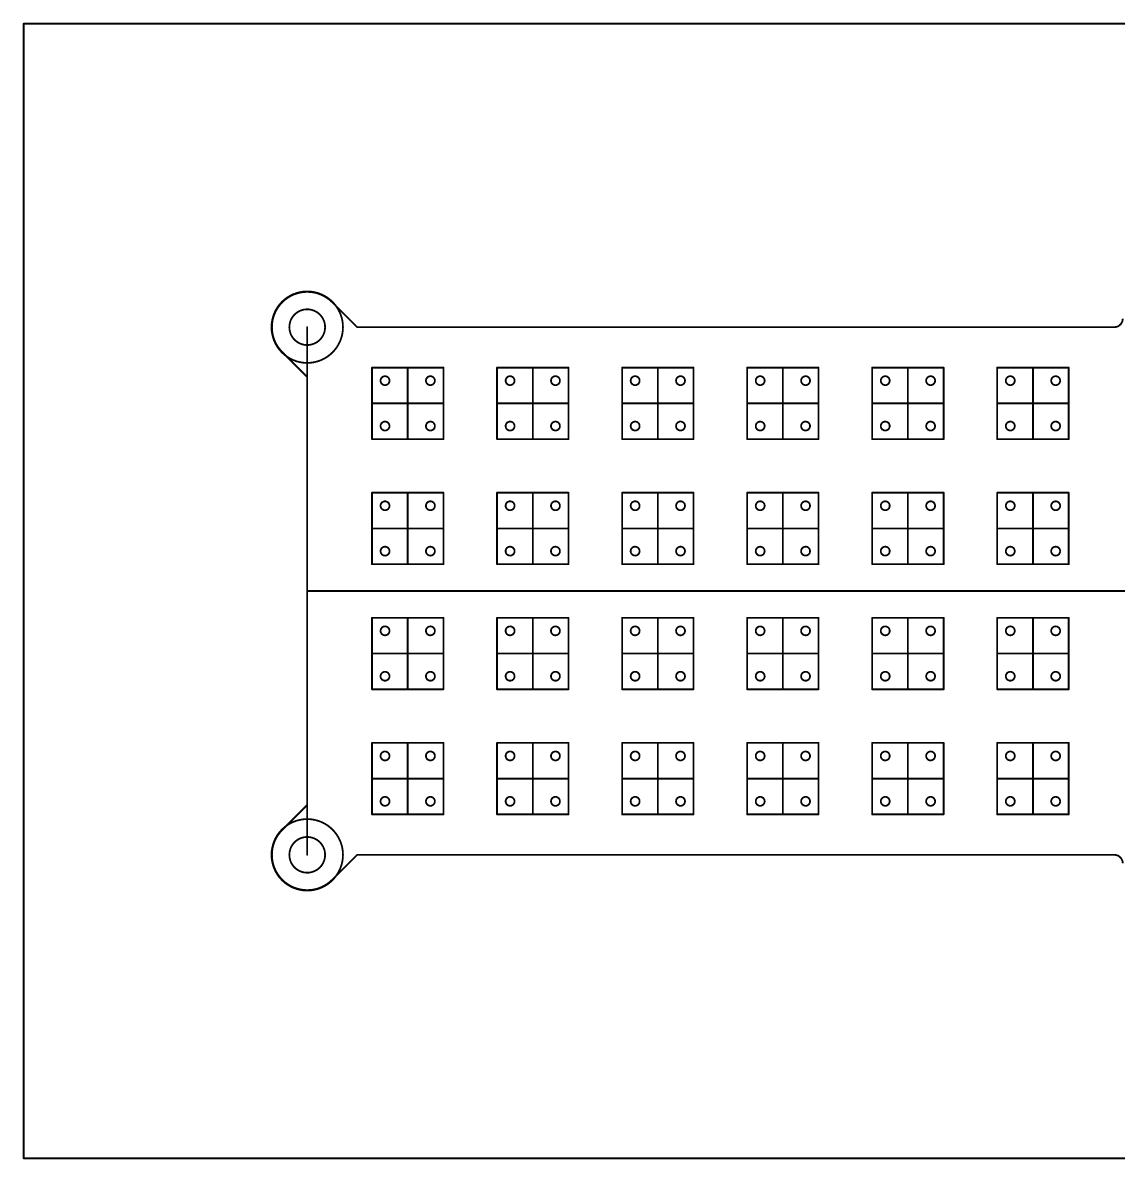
# Model space of a CAD drawing. Header units: millimetres. Extents: x 2 to 12, y 1 to 6.
# Drawn here: x 2 to 6.82, y 1 to 6 of the extents above; entities that cross this region are included whole.
import ezdxf

# ---------------------------------------------------------------- set-up
doc = ezdxf.new("R2010")
doc.units = ezdxf.units.MM
doc.header["$MEASUREMENT"] = 0
for name, color, linetype in [('BottomLayer', 5, 'Continuous'), ('Mechanical1', 6, 'Continuous'), ('TopLayer', 1, 'Continuous')]:
    doc.layers.add(name, color=color, linetype=linetype)

msp = doc.modelspace()

# ---------------------------------------------------------------- linework, layer by layer
at = {"layer": 'BottomLayer', "const_width": 0.00787}
for points in [[(3.14, 4.5525, -1), (3.36, 4.7725)], [(6.8444, 4.7, -0.414214), (6.8069, 4.6625)], [(3.36, 2.2275, -1), (3.14, 2.4475)], [(6.8069, 2.3375, -0.414214), (6.8444, 2.3)]]:
    msp.add_lwpolyline(points, format="xyb", dxfattribs=at)
for points in [[(3.36, 4.7725), (3.47, 4.6625)], [(3.47, 4.6625), (6.8069, 4.6625)], [(3.14, 4.5525), (3.25, 4.4425)], [(3.25, 2.5575), (3.25, 4.4425)], [(3.14, 2.4475), (3.25, 2.5575)], [(3.36, 2.2275), (3.47, 2.3375)], [(3.47, 2.3375), (6.8069, 2.3375)]]:
    msp.add_lwpolyline(points, dxfattribs=at)
at = {"layer": 'BottomLayer'}
for points, const_width in [([(3.358, 4.7725, 1), (3.362, 4.7725, 1)], 0.00394), ([(3.358, 4.7725, 1), (3.362, 4.7725, 1)], 0.00394), ([(3.3287, 4.6625, 1), (3.1713, 4.6625, 1)], 0.00787), ([(3.1693, 4.6625, 1), (3.1732, 4.6625, 1)], 0.00394), ([(3.3268, 4.6625, 1), (3.3307, 4.6625, 1)], 0.00394), ([(3.468, 4.6625, 1), (3.472, 4.6625, 1)], 0.00394), ([(3.468, 4.6625, 1), (3.472, 4.6625, 1)], 0.00394), ([(6.805, 4.6625, 1), (6.8089, 4.6625, 1)], 0.00394), ([(6.805, 4.6625, 1), (6.8089, 4.6625, 1)], 0.00394), ([(3.138, 4.5525, 1), (3.142, 4.5525, 1)], 0.00394), ([(3.138, 4.5525, 1), (3.142, 4.5525, 1)], 0.00394), ([(3.248, 4.4425, 1), (3.252, 4.4425, 1)], 0.00394), ([(3.248, 4.4425, 1), (3.252, 4.4425, 1)], 0.00394), ([(3.6126, 4.4268, 1), (3.5732, 4.4268, 1)], 0.00787), ([(3.5713, 4.4268, 1), (3.5752, 4.4268, 1)], 0.00394), ([(3.6106, 4.4268, 1), (3.6146, 4.4268, 1)], 0.00394), ([(3.8126, 4.4268, 1), (3.7732, 4.4268, 1)], 0.00787), ([(3.7713, 4.4268, 1), (3.7752, 4.4268, 1)], 0.00394), ([(3.8106, 4.4268, 1), (3.8146, 4.4268, 1)], 0.00394), ([(4.1638, 4.4268, 1), (4.1244, 4.4268, 1)], 0.00787), ([(4.1224, 4.4268, 1), (4.1264, 4.4268, 1)], 0.00394), ([(4.1618, 4.4268, 1), (4.1657, 4.4268, 1)], 0.00394), ([(4.3638, 4.4268, 1), (4.3244, 4.4268, 1)], 0.00787), ([(4.3224, 4.4268, 1), (4.3264, 4.4268, 1)], 0.00394), ([(4.3618, 4.4268, 1), (4.3657, 4.4268, 1)], 0.00394), ([(4.715, 4.4268, 1), (4.6756, 4.4268, 1)], 0.00787), ([(4.6736, 4.4268, 1), (4.6776, 4.4268, 1)], 0.00394), ([(4.713, 4.4268, 1), (4.7169, 4.4268, 1)], 0.00394), ([(4.915, 4.4268, 1), (4.8756, 4.4268, 1)], 0.00787), ([(4.8736, 4.4268, 1), (4.8776, 4.4268, 1)], 0.00394), ([(4.913, 4.4268, 1), (4.9169, 4.4268, 1)], 0.00394), ([(5.2661, 4.4268, 1), (5.2268, 4.4268, 1)], 0.00787), ([(5.2248, 4.4268, 1), (5.2287, 4.4268, 1)], 0.00394), ([(5.2642, 4.4268, 1), (5.2681, 4.4268, 1)], 0.00394), ([(5.4661, 4.4268, 1), (5.4268, 4.4268, 1)], 0.00787), ([(5.4248, 4.4268, 1), (5.4287, 4.4268, 1)], 0.00394), ([(5.4642, 4.4268, 1), (5.4681, 4.4268, 1)], 0.00394), ([(5.8173, 4.4268, 1), (5.778, 4.4268, 1)], 0.00787), ([(5.776, 4.4268, 1), (5.7799, 4.4268, 1)], 0.00394), ([(5.8154, 4.4268, 1), (5.8193, 4.4268, 1)], 0.00394), ([(6.0173, 4.4268, 1), (5.978, 4.4268, 1)], 0.00787), ([(5.976, 4.4268, 1), (5.9799, 4.4268, 1)], 0.00394), ([(6.0154, 4.4268, 1), (6.0193, 4.4268, 1)], 0.00394), ([(6.3685, 4.4268, 1), (6.3291, 4.4268, 1)], 0.00787), ([(6.3272, 4.4268, 1), (6.3311, 4.4268, 1)], 0.00394), ([(6.3665, 4.4268, 1), (6.3705, 4.4268, 1)], 0.00394), ([(6.5685, 4.4268, 1), (6.5291, 4.4268, 1)], 0.00787), ([(6.5272, 4.4268, 1), (6.5311, 4.4268, 1)], 0.00394), ([(6.5665, 4.4268, 1), (6.5705, 4.4268, 1)], 0.00394), ([(3.6126, 4.2268, 1), (3.5732, 4.2268, 1)], 0.00787), ([(3.5713, 4.2268, 1), (3.5752, 4.2268, 1)], 0.00394), ([(3.6106, 4.2268, 1), (3.6146, 4.2268, 1)], 0.00394), ([(3.8126, 4.2268, 1), (3.7732, 4.2268, 1)], 0.00787), ([(3.7713, 4.2268, 1), (3.7752, 4.2268, 1)], 0.00394), ([(3.8106, 4.2268, 1), (3.8146, 4.2268, 1)], 0.00394), ([(4.1638, 4.2268, 1), (4.1244, 4.2268, 1)], 0.00787), ([(4.1224, 4.2268, 1), (4.1264, 4.2268, 1)], 0.00394), ([(4.1618, 4.2268, 1), (4.1657, 4.2268, 1)], 0.00394), ([(4.3638, 4.2268, 1), (4.3244, 4.2268, 1)], 0.00787), ([(4.3224, 4.2268, 1), (4.3264, 4.2268, 1)], 0.00394), ([(4.3618, 4.2268, 1), (4.3657, 4.2268, 1)], 0.00394), ([(4.715, 4.2268, 1), (4.6756, 4.2268, 1)], 0.00787), ([(4.6736, 4.2268, 1), (4.6776, 4.2268, 1)], 0.00394), ([(4.713, 4.2268, 1), (4.7169, 4.2268, 1)], 0.00394), ([(4.915, 4.2268, 1), (4.8756, 4.2268, 1)], 0.00787), ([(4.8736, 4.2268, 1), (4.8776, 4.2268, 1)], 0.00394), ([(4.913, 4.2268, 1), (4.9169, 4.2268, 1)], 0.00394), ([(5.2661, 4.2268, 1), (5.2268, 4.2268, 1)], 0.00787), ([(5.2248, 4.2268, 1), (5.2287, 4.2268, 1)], 0.00394), ([(5.2642, 4.2268, 1), (5.2681, 4.2268, 1)], 0.00394), ([(5.4661, 4.2268, 1), (5.4268, 4.2268, 1)], 0.00787), ([(5.4248, 4.2268, 1), (5.4287, 4.2268, 1)], 0.00394), ([(5.4642, 4.2268, 1), (5.4681, 4.2268, 1)], 0.00394), ([(5.8173, 4.2268, 1), (5.778, 4.2268, 1)], 0.00787), ([(5.776, 4.2268, 1), (5.7799, 4.2268, 1)], 0.00394), ([(5.8154, 4.2268, 1), (5.8193, 4.2268, 1)], 0.00394), ([(6.0173, 4.2268, 1), (5.978, 4.2268, 1)], 0.00787), ([(5.976, 4.2268, 1), (5.9799, 4.2268, 1)], 0.00394), ([(6.0154, 4.2268, 1), (6.0193, 4.2268, 1)], 0.00394), ([(6.3685, 4.2268, 1), (6.3291, 4.2268, 1)], 0.00787), ([(6.3272, 4.2268, 1), (6.3311, 4.2268, 1)], 0.00394), ([(6.3665, 4.2268, 1), (6.3705, 4.2268, 1)], 0.00394), ([(6.5685, 4.2268, 1), (6.5291, 4.2268, 1)], 0.00787), ([(6.5272, 4.2268, 1), (6.5311, 4.2268, 1)], 0.00394), ([(6.5665, 4.2268, 1), (6.5705, 4.2268, 1)], 0.00394), ([(3.6126, 3.8756, 1), (3.5732, 3.8756, 1)], 0.00787), ([(3.5713, 3.8756, 1), (3.5752, 3.8756, 1)], 0.00394), ([(3.6106, 3.8756, 1), (3.6146, 3.8756, 1)], 0.00394), ([(3.8126, 3.8756, 1), (3.7732, 3.8756, 1)], 0.00787), ([(3.7713, 3.8756, 1), (3.7752, 3.8756, 1)], 0.00394), ([(3.8106, 3.8756, 1), (3.8146, 3.8756, 1)], 0.00394), ([(4.1638, 3.8756, 1), (4.1244, 3.8756, 1)], 0.00787), ([(4.1224, 3.8756, 1), (4.1264, 3.8756, 1)], 0.00394), ([(4.1618, 3.8756, 1), (4.1657, 3.8756, 1)], 0.00394), ([(4.3638, 3.8756, 1), (4.3244, 3.8756, 1)], 0.00787), ([(4.3224, 3.8756, 1), (4.3264, 3.8756, 1)], 0.00394), ([(4.3618, 3.8756, 1), (4.3657, 3.8756, 1)], 0.00394), ([(4.715, 3.8756, 1), (4.6756, 3.8756, 1)], 0.00787), ([(4.6736, 3.8756, 1), (4.6776, 3.8756, 1)], 0.00394), ([(4.713, 3.8756, 1), (4.7169, 3.8756, 1)], 0.00394), ([(4.915, 3.8756, 1), (4.8756, 3.8756, 1)], 0.00787), ([(4.8736, 3.8756, 1), (4.8776, 3.8756, 1)], 0.00394), ([(4.913, 3.8756, 1), (4.9169, 3.8756, 1)], 0.00394), ([(5.2661, 3.8756, 1), (5.2268, 3.8756, 1)], 0.00787), ([(5.2248, 3.8756, 1), (5.2287, 3.8756, 1)], 0.00394), ([(5.2642, 3.8756, 1), (5.2681, 3.8756, 1)], 0.00394), ([(5.4661, 3.8756, 1), (5.4268, 3.8756, 1)], 0.00787), ([(5.4248, 3.8756, 1), (5.4287, 3.8756, 1)], 0.00394), ([(5.4642, 3.8756, 1), (5.4681, 3.8756, 1)], 0.00394), ([(5.8173, 3.8756, 1), (5.778, 3.8756, 1)], 0.00787), ([(5.776, 3.8756, 1), (5.7799, 3.8756, 1)], 0.00394), ([(5.8154, 3.8756, 1), (5.8193, 3.8756, 1)], 0.00394), ([(6.0173, 3.8756, 1), (5.978, 3.8756, 1)], 0.00787), ([(5.976, 3.8756, 1), (5.9799, 3.8756, 1)], 0.00394), ([(6.0154, 3.8756, 1), (6.0193, 3.8756, 1)], 0.00394), ([(6.3685, 3.8756, 1), (6.3291, 3.8756, 1)], 0.00787), ([(6.3272, 3.8756, 1), (6.3311, 3.8756, 1)], 0.00394), ([(6.3665, 3.8756, 1), (6.3705, 3.8756, 1)], 0.00394), ([(6.5685, 3.8756, 1), (6.5291, 3.8756, 1)], 0.00787), ([(6.5272, 3.8756, 1), (6.5311, 3.8756, 1)], 0.00394), ([(6.5665, 3.8756, 1), (6.5705, 3.8756, 1)], 0.00394), ([(3.6126, 3.6756, 1), (3.5732, 3.6756, 1)], 0.00787), ([(3.5713, 3.6756, 1), (3.5752, 3.6756, 1)], 0.00394), ([(3.6106, 3.6756, 1), (3.6146, 3.6756, 1)], 0.00394), ([(3.8126, 3.6756, 1), (3.7732, 3.6756, 1)], 0.00787), ([(3.7713, 3.6756, 1), (3.7752, 3.6756, 1)], 0.00394), ([(3.8106, 3.6756, 1), (3.8146, 3.6756, 1)], 0.00394), ([(4.1638, 3.6756, 1), (4.1244, 3.6756, 1)], 0.00787), ([(4.1224, 3.6756, 1), (4.1264, 3.6756, 1)], 0.00394), ([(4.1618, 3.6756, 1), (4.1657, 3.6756, 1)], 0.00394), ([(4.3638, 3.6756, 1), (4.3244, 3.6756, 1)], 0.00787), ([(4.3224, 3.6756, 1), (4.3264, 3.6756, 1)], 0.00394), ([(4.3618, 3.6756, 1), (4.3657, 3.6756, 1)], 0.00394), ([(4.715, 3.6756, 1), (4.6756, 3.6756, 1)], 0.00787), ([(4.6736, 3.6756, 1), (4.6776, 3.6756, 1)], 0.00394), ([(4.713, 3.6756, 1), (4.7169, 3.6756, 1)], 0.00394), ([(4.915, 3.6756, 1), (4.8756, 3.6756, 1)], 0.00787), ([(4.8736, 3.6756, 1), (4.8776, 3.6756, 1)], 0.00394), ([(4.913, 3.6756, 1), (4.9169, 3.6756, 1)], 0.00394), ([(5.2661, 3.6756, 1), (5.2268, 3.6756, 1)], 0.00787), ([(5.2248, 3.6756, 1), (5.2287, 3.6756, 1)], 0.00394), ([(5.2642, 3.6756, 1), (5.2681, 3.6756, 1)], 0.00394), ([(5.4661, 3.6756, 1), (5.4268, 3.6756, 1)], 0.00787), ([(5.4248, 3.6756, 1), (5.4287, 3.6756, 1)], 0.00394), ([(5.4642, 3.6756, 1), (5.4681, 3.6756, 1)], 0.00394), ([(5.8173, 3.6756, 1), (5.778, 3.6756, 1)], 0.00787), ([(5.776, 3.6756, 1), (5.7799, 3.6756, 1)], 0.00394), ([(5.8154, 3.6756, 1), (5.8193, 3.6756, 1)], 0.00394), ([(6.0173, 3.6756, 1), (5.978, 3.6756, 1)], 0.00787), ([(5.976, 3.6756, 1), (5.9799, 3.6756, 1)], 0.00394), ([(6.0154, 3.6756, 1), (6.0193, 3.6756, 1)], 0.00394), ([(6.3685, 3.6756, 1), (6.3291, 3.6756, 1)], 0.00787), ([(6.3272, 3.6756, 1), (6.3311, 3.6756, 1)], 0.00394), ([(6.3665, 3.6756, 1), (6.3705, 3.6756, 1)], 0.00394), ([(6.5685, 3.6756, 1), (6.5291, 3.6756, 1)], 0.00787), ([(6.5272, 3.6756, 1), (6.5311, 3.6756, 1)], 0.00394), ([(6.5665, 3.6756, 1), (6.5705, 3.6756, 1)], 0.00394), ([(3.6126, 3.3244, 1), (3.5732, 3.3244, 1)], 0.00787), ([(3.5713, 3.3244, 1), (3.5752, 3.3244, 1)], 0.00394), ([(3.6106, 3.3244, 1), (3.6146, 3.3244, 1)], 0.00394), ([(3.8126, 3.3244, 1), (3.7732, 3.3244, 1)], 0.00787), ([(3.7713, 3.3244, 1), (3.7752, 3.3244, 1)], 0.00394), ([(3.8106, 3.3244, 1), (3.8146, 3.3244, 1)], 0.00394), ([(4.1638, 3.3244, 1), (4.1244, 3.3244, 1)], 0.00787), ([(4.1224, 3.3244, 1), (4.1264, 3.3244, 1)], 0.00394), ([(4.1618, 3.3244, 1), (4.1657, 3.3244, 1)], 0.00394), ([(4.3638, 3.3244, 1), (4.3244, 3.3244, 1)], 0.00787), ([(4.3224, 3.3244, 1), (4.3264, 3.3244, 1)], 0.00394), ([(4.3618, 3.3244, 1), (4.3657, 3.3244, 1)], 0.00394), ([(4.715, 3.3244, 1), (4.6756, 3.3244, 1)], 0.00787), ([(4.6736, 3.3244, 1), (4.6776, 3.3244, 1)], 0.00394), ([(4.713, 3.3244, 1), (4.7169, 3.3244, 1)], 0.00394), ([(4.915, 3.3244, 1), (4.8756, 3.3244, 1)], 0.00787), ([(4.8736, 3.3244, 1), (4.8776, 3.3244, 1)], 0.00394), ([(4.913, 3.3244, 1), (4.9169, 3.3244, 1)], 0.00394), ([(5.2661, 3.3244, 1), (5.2268, 3.3244, 1)], 0.00787), ([(5.2248, 3.3244, 1), (5.2287, 3.3244, 1)], 0.00394), ([(5.2642, 3.3244, 1), (5.2681, 3.3244, 1)], 0.00394), ([(5.4661, 3.3244, 1), (5.4268, 3.3244, 1)], 0.00787), ([(5.4248, 3.3244, 1), (5.4287, 3.3244, 1)], 0.00394), ([(5.4642, 3.3244, 1), (5.4681, 3.3244, 1)], 0.00394), ([(5.8173, 3.3244, 1), (5.778, 3.3244, 1)], 0.00787), ([(5.776, 3.3244, 1), (5.7799, 3.3244, 1)], 0.00394), ([(5.8154, 3.3244, 1), (5.8193, 3.3244, 1)], 0.00394), ([(6.0173, 3.3244, 1), (5.978, 3.3244, 1)], 0.00787), ([(5.976, 3.3244, 1), (5.9799, 3.3244, 1)], 0.00394), ([(6.0154, 3.3244, 1), (6.0193, 3.3244, 1)], 0.00394), ([(6.3685, 3.3244, 1), (6.3291, 3.3244, 1)], 0.00787), ([(6.3272, 3.3244, 1), (6.3311, 3.3244, 1)], 0.00394), ([(6.3665, 3.3244, 1), (6.3705, 3.3244, 1)], 0.00394), ([(6.5685, 3.3244, 1), (6.5291, 3.3244, 1)], 0.00787), ([(6.5272, 3.3244, 1), (6.5311, 3.3244, 1)], 0.00394), ([(6.5665, 3.3244, 1), (6.5705, 3.3244, 1)], 0.00394), ([(3.6126, 3.1244, 1), (3.5732, 3.1244, 1)], 0.00787), ([(3.5713, 3.1244, 1), (3.5752, 3.1244, 1)], 0.00394), ([(3.6106, 3.1244, 1), (3.6146, 3.1244, 1)], 0.00394), ([(3.8126, 3.1244, 1), (3.7732, 3.1244, 1)], 0.00787), ([(3.7713, 3.1244, 1), (3.7752, 3.1244, 1)], 0.00394), ([(3.8106, 3.1244, 1), (3.8146, 3.1244, 1)], 0.00394), ([(4.1638, 3.1244, 1), (4.1244, 3.1244, 1)], 0.00787), ([(4.1224, 3.1244, 1), (4.1264, 3.1244, 1)], 0.00394), ([(4.1618, 3.1244, 1), (4.1657, 3.1244, 1)], 0.00394), ([(4.3638, 3.1244, 1), (4.3244, 3.1244, 1)], 0.00787), ([(4.3224, 3.1244, 1), (4.3264, 3.1244, 1)], 0.00394), ([(4.3618, 3.1244, 1), (4.3657, 3.1244, 1)], 0.00394), ([(4.715, 3.1244, 1), (4.6756, 3.1244, 1)], 0.00787), ([(4.6736, 3.1244, 1), (4.6776, 3.1244, 1)], 0.00394), ([(4.713, 3.1244, 1), (4.7169, 3.1244, 1)], 0.00394), ([(4.915, 3.1244, 1), (4.8756, 3.1244, 1)], 0.00787), ([(4.8736, 3.1244, 1), (4.8776, 3.1244, 1)], 0.00394), ([(4.913, 3.1244, 1), (4.9169, 3.1244, 1)], 0.00394), ([(5.2661, 3.1244, 1), (5.2268, 3.1244, 1)], 0.00787), ([(5.2248, 3.1244, 1), (5.2287, 3.1244, 1)], 0.00394), ([(5.2642, 3.1244, 1), (5.2681, 3.1244, 1)], 0.00394), ([(5.4661, 3.1244, 1), (5.4268, 3.1244, 1)], 0.00787), ([(5.4248, 3.1244, 1), (5.4287, 3.1244, 1)], 0.00394), ([(5.4642, 3.1244, 1), (5.4681, 3.1244, 1)], 0.00394), ([(5.8173, 3.1244, 1), (5.778, 3.1244, 1)], 0.00787), ([(5.776, 3.1244, 1), (5.7799, 3.1244, 1)], 0.00394), ([(5.8154, 3.1244, 1), (5.8193, 3.1244, 1)], 0.00394), ([(6.0173, 3.1244, 1), (5.978, 3.1244, 1)], 0.00787), ([(5.976, 3.1244, 1), (5.9799, 3.1244, 1)], 0.00394), ([(6.0154, 3.1244, 1), (6.0193, 3.1244, 1)], 0.00394), ([(6.3685, 3.1244, 1), (6.3291, 3.1244, 1)], 0.00787), ([(6.3272, 3.1244, 1), (6.3311, 3.1244, 1)], 0.00394), ([(6.3665, 3.1244, 1), (6.3705, 3.1244, 1)], 0.00394), ([(6.5685, 3.1244, 1), (6.5291, 3.1244, 1)], 0.00787), ([(6.5272, 3.1244, 1), (6.5311, 3.1244, 1)], 0.00394), ([(6.5665, 3.1244, 1), (6.5705, 3.1244, 1)], 0.00394), ([(3.6126, 2.7732, 1), (3.5732, 2.7732, 1)], 0.00787), ([(3.5713, 2.7732, 1), (3.5752, 2.7732, 1)], 0.00394), ([(3.6106, 2.7732, 1), (3.6146, 2.7732, 1)], 0.00394), ([(3.8126, 2.7732, 1), (3.7732, 2.7732, 1)], 0.00787), ([(3.7713, 2.7732, 1), (3.7752, 2.7732, 1)], 0.00394), ([(3.8106, 2.7732, 1), (3.8146, 2.7732, 1)], 0.00394), ([(4.1638, 2.7732, 1), (4.1244, 2.7732, 1)], 0.00787), ([(4.1224, 2.7732, 1), (4.1264, 2.7732, 1)], 0.00394), ([(4.1618, 2.7732, 1), (4.1657, 2.7732, 1)], 0.00394), ([(4.3638, 2.7732, 1), (4.3244, 2.7732, 1)], 0.00787), ([(4.3224, 2.7732, 1), (4.3264, 2.7732, 1)], 0.00394), ([(4.3618, 2.7732, 1), (4.3657, 2.7732, 1)], 0.00394), ([(4.715, 2.7732, 1), (4.6756, 2.7732, 1)], 0.00787), ([(4.6736, 2.7732, 1), (4.6776, 2.7732, 1)], 0.00394), ([(4.713, 2.7732, 1), (4.7169, 2.7732, 1)], 0.00394), ([(4.915, 2.7732, 1), (4.8756, 2.7732, 1)], 0.00787), ([(4.8736, 2.7732, 1), (4.8776, 2.7732, 1)], 0.00394), ([(4.913, 2.7732, 1), (4.9169, 2.7732, 1)], 0.00394), ([(5.2661, 2.7732, 1), (5.2268, 2.7732, 1)], 0.00787), ([(5.2248, 2.7732, 1), (5.2287, 2.7732, 1)], 0.00394), ([(5.2642, 2.7732, 1), (5.2681, 2.7732, 1)], 0.00394), ([(5.4661, 2.7732, 1), (5.4268, 2.7732, 1)], 0.00787), ([(5.4248, 2.7732, 1), (5.4287, 2.7732, 1)], 0.00394), ([(5.4642, 2.7732, 1), (5.4681, 2.7732, 1)], 0.00394), ([(5.8173, 2.7732, 1), (5.778, 2.7732, 1)], 0.00787), ([(5.776, 2.7732, 1), (5.7799, 2.7732, 1)], 0.00394), ([(5.8154, 2.7732, 1), (5.8193, 2.7732, 1)], 0.00394), ([(6.0173, 2.7732, 1), (5.978, 2.7732, 1)], 0.00787), ([(5.976, 2.7732, 1), (5.9799, 2.7732, 1)], 0.00394), ([(6.0154, 2.7732, 1), (6.0193, 2.7732, 1)], 0.00394), ([(6.3685, 2.7732, 1), (6.3291, 2.7732, 1)], 0.00787), ([(6.3272, 2.7732, 1), (6.3311, 2.7732, 1)], 0.00394), ([(6.3665, 2.7732, 1), (6.3705, 2.7732, 1)], 0.00394), ([(6.5685, 2.7732, 1), (6.5291, 2.7732, 1)], 0.00787), ([(6.5272, 2.7732, 1), (6.5311, 2.7732, 1)], 0.00394), ([(6.5665, 2.7732, 1), (6.5705, 2.7732, 1)], 0.00394), ([(3.248, 2.5575, 1), (3.252, 2.5575, 1)], 0.00394), ([(3.248, 2.5575, 1), (3.252, 2.5575, 1)], 0.00394), ([(3.6126, 2.5732, 1), (3.5732, 2.5732, 1)], 0.00787), ([(3.5713, 2.5732, 1), (3.5752, 2.5732, 1)], 0.00394), ([(3.6106, 2.5732, 1), (3.6146, 2.5732, 1)], 0.00394), ([(3.8126, 2.5732, 1), (3.7732, 2.5732, 1)], 0.00787), ([(3.7713, 2.5732, 1), (3.7752, 2.5732, 1)], 0.00394), ([(3.8106, 2.5732, 1), (3.8146, 2.5732, 1)], 0.00394), ([(4.1638, 2.5732, 1), (4.1244, 2.5732, 1)], 0.00787), ([(4.1224, 2.5732, 1), (4.1264, 2.5732, 1)], 0.00394), ([(4.1618, 2.5732, 1), (4.1657, 2.5732, 1)], 0.00394), ([(4.3638, 2.5732, 1), (4.3244, 2.5732, 1)], 0.00787), ([(4.3224, 2.5732, 1), (4.3264, 2.5732, 1)], 0.00394), ([(4.3618, 2.5732, 1), (4.3657, 2.5732, 1)], 0.00394), ([(4.715, 2.5732, 1), (4.6756, 2.5732, 1)], 0.00787), ([(4.6736, 2.5732, 1), (4.6776, 2.5732, 1)], 0.00394), ([(4.713, 2.5732, 1), (4.7169, 2.5732, 1)], 0.00394), ([(4.915, 2.5732, 1), (4.8756, 2.5732, 1)], 0.00787), ([(4.8736, 2.5732, 1), (4.8776, 2.5732, 1)], 0.00394), ([(4.913, 2.5732, 1), (4.9169, 2.5732, 1)], 0.00394), ([(5.2661, 2.5732, 1), (5.2268, 2.5732, 1)], 0.00787), ([(5.2248, 2.5732, 1), (5.2287, 2.5732, 1)], 0.00394), ([(5.2642, 2.5732, 1), (5.2681, 2.5732, 1)], 0.00394), ([(5.4661, 2.5732, 1), (5.4268, 2.5732, 1)], 0.00787), ([(5.4248, 2.5732, 1), (5.4287, 2.5732, 1)], 0.00394), ([(5.4642, 2.5732, 1), (5.4681, 2.5732, 1)], 0.00394), ([(5.8173, 2.5732, 1), (5.778, 2.5732, 1)], 0.00787), ([(5.776, 2.5732, 1), (5.7799, 2.5732, 1)], 0.00394), ([(5.8154, 2.5732, 1), (5.8193, 2.5732, 1)], 0.00394), ([(6.0173, 2.5732, 1), (5.978, 2.5732, 1)], 0.00787), ([(5.976, 2.5732, 1), (5.9799, 2.5732, 1)], 0.00394), ([(6.0154, 2.5732, 1), (6.0193, 2.5732, 1)], 0.00394), ([(6.3685, 2.5732, 1), (6.3291, 2.5732, 1)], 0.00787), ([(6.3272, 2.5732, 1), (6.3311, 2.5732, 1)], 0.00394), ([(6.3665, 2.5732, 1), (6.3705, 2.5732, 1)], 0.00394), ([(6.5685, 2.5732, 1), (6.5291, 2.5732, 1)], 0.00787), ([(6.5272, 2.5732, 1), (6.5311, 2.5732, 1)], 0.00394), ([(6.5665, 2.5732, 1), (6.5705, 2.5732, 1)], 0.00394), ([(3.138, 2.4475, 1), (3.142, 2.4475, 1)], 0.00394), ([(3.138, 2.4475, 1), (3.142, 2.4475, 1)], 0.00394), ([(3.3287, 2.3375, 1), (3.1713, 2.3375, 1)], 0.00787), ([(3.1693, 2.3375, 1), (3.1732, 2.3375, 1)], 0.00394), ([(3.3268, 2.3375, 1), (3.3307, 2.3375, 1)], 0.00394), ([(3.468, 2.3375, 1), (3.472, 2.3375, 1)], 0.00394), ([(3.468, 2.3375, 1), (3.472, 2.3375, 1)], 0.00394), ([(6.805, 2.3375, 1), (6.8089, 2.3375, 1)], 0.00394), ([(6.805, 2.3375, 1), (6.8089, 2.3375, 1)], 0.00394), ([(3.358, 2.2275, 1), (3.362, 2.2275, 1)], 0.00394), ([(3.358, 2.2275, 1), (3.362, 2.2275, 1)], 0.00394)]:
    msp.add_lwpolyline(points, format="xyb", close=True, dxfattribs=dict(at, const_width=const_width))
at = {"layer": 'Mechanical1', "const_width": 0.00787}
for points in [[(2, 3.5), (2, 6)], [(2, 6), (7, 6)], [(3.25, 3.5), (3.25, 4.6625)], [(2, 1), (2, 3.5)], [(3.25, 2.3375), (3.25, 3.5)], [(3.25, 3.5), (7, 3.5)], [(2, 1), (7, 1)]]:
    msp.add_lwpolyline(points, dxfattribs=at)
at = {"layer": 'Mechanical1'}
for points, const_width in [([(1.998, 6, 1), (2.002, 6, 1)], 0.00394), ([(1.998, 6, 1), (2.002, 6, 1)], 0.00394), ([(3.4075, 4.6625, 1), (3.0925, 4.6625, 1)], 0.00787), ([(3.3287, 4.6625, 1), (3.1713, 4.6625, 1)], 0.00787), ([(3.0906, 4.6625, 1), (3.0945, 4.6625, 1)], 0.00394), ([(3.1693, 4.6625, 1), (3.1732, 4.6625, 1)], 0.00394), ([(3.248, 4.6625, 1), (3.252, 4.6625, 1)], 0.00394), ([(3.3268, 4.6625, 1), (3.3307, 4.6625, 1)], 0.00394), ([(3.4055, 4.6625, 1), (3.4094, 4.6625, 1)], 0.00394), ([(1.998, 3.5, 1), (2.002, 3.5, 1)], 0.00394), ([(1.998, 3.5, 1), (2.002, 3.5, 1)], 0.00394), ([(3.248, 3.5, 1), (3.252, 3.5, 1)], 0.00394), ([(3.248, 3.5, 1), (3.252, 3.5, 1)], 0.00394), ([(3.248, 3.5, 1), (3.252, 3.5, 1)], 0.00394), ([(3.4075, 2.3375, 1), (3.0925, 2.3375, 1)], 0.00787), ([(3.3287, 2.3375, 1), (3.1713, 2.3375, 1)], 0.00787), ([(3.0906, 2.3375, 1), (3.0945, 2.3375, 1)], 0.00394), ([(3.1693, 2.3375, 1), (3.1732, 2.3375, 1)], 0.00394), ([(3.248, 2.3375, 1), (3.252, 2.3375, 1)], 0.00394), ([(3.3268, 2.3375, 1), (3.3307, 2.3375, 1)], 0.00394), ([(3.4055, 2.3375, 1), (3.4094, 2.3375, 1)], 0.00394), ([(1.998, 1, 1), (2.002, 1, 1)], 0.00394), ([(1.998, 1, 1), (2.002, 1, 1)], 0.00394)]:
    msp.add_lwpolyline(points, format="xyb", close=True, dxfattribs=dict(at, const_width=const_width))
at = {"layer": 'TopLayer', "const_width": 0.00787}
for points in [[(3.5354, 4.4843), (3.8504, 4.4843)], [(3.5354, 4.1693), (3.5354, 4.4843)], [(3.6929, 4.1693), (3.6929, 4.4843)], [(3.8504, 4.1693), (3.8504, 4.4843)], [(4.0866, 4.4843), (4.4016, 4.4843)], [(4.0866, 4.1693), (4.0866, 4.4843)], [(4.2441, 4.1693), (4.2441, 4.4843)], [(4.4016, 4.1693), (4.4016, 4.4843)], [(4.6378, 4.4843), (4.9528, 4.4843)], [(4.6378, 4.1693), (4.6378, 4.4843)], [(4.7953, 4.1693), (4.7953, 4.4843)], [(4.9528, 4.1693), (4.9528, 4.4843)], [(5.189, 4.1693), (5.189, 4.4843)], [(5.189, 4.4843), (5.5039, 4.4843)], [(5.3465, 4.1693), (5.3465, 4.4843)], [(5.5039, 4.1693), (5.5039, 4.4843)], [(5.7402, 4.1693), (5.7402, 4.4843)], [(5.7402, 4.4843), (6.0551, 4.4843)], [(5.8976, 4.1693), (5.8976, 4.4843)], [(6.0551, 4.1693), (6.0551, 4.4843)], [(6.2913, 4.1693), (6.2913, 4.4843)], [(6.2913, 4.4843), (6.6063, 4.4843)], [(6.4488, 4.1693), (6.4488, 4.4843)], [(6.6063, 4.1693), (6.6063, 4.4843)], [(3.5354, 4.3268), (3.8504, 4.3268)], [(4.0866, 4.3268), (4.4016, 4.3268)], [(4.6378, 4.3268), (4.9528, 4.3268)], [(5.189, 4.3268), (5.5039, 4.3268)], [(5.7402, 4.3268), (6.0551, 4.3268)], [(6.2913, 4.3268), (6.6063, 4.3268)], [(3.5354, 4.1693), (3.8504, 4.1693)], [(4.0866, 4.1693), (4.4016, 4.1693)], [(4.6378, 4.1693), (4.9528, 4.1693)], [(5.189, 4.1693), (5.5039, 4.1693)], [(5.7402, 4.1693), (6.0551, 4.1693)], [(6.2913, 4.1693), (6.6063, 4.1693)], [(3.5354, 3.6181), (3.5354, 3.9331)], [(3.5354, 3.9331), (3.8504, 3.9331)], [(3.6929, 3.6181), (3.6929, 3.9331)], [(3.8504, 3.6181), (3.8504, 3.9331)], [(4.0866, 3.6181), (4.0866, 3.9331)], [(4.0866, 3.9331), (4.4016, 3.9331)], [(4.2441, 3.6181), (4.2441, 3.9331)], [(4.4016, 3.6181), (4.4016, 3.9331)], [(4.6378, 3.6181), (4.6378, 3.9331)], [(4.6378, 3.9331), (4.9528, 3.9331)], [(4.7953, 3.6181), (4.7953, 3.9331)], [(4.9528, 3.6181), (4.9528, 3.9331)], [(5.189, 3.9331), (5.5039, 3.9331)], [(5.189, 3.6181), (5.189, 3.9331)], [(5.3465, 3.6181), (5.3465, 3.9331)], [(5.5039, 3.6181), (5.5039, 3.9331)], [(5.7402, 3.9331), (6.0551, 3.9331)], [(5.7402, 3.6181), (5.7402, 3.9331)], [(5.8976, 3.6181), (5.8976, 3.9331)], [(6.0551, 3.6181), (6.0551, 3.9331)], [(6.2913, 3.9331), (6.6063, 3.9331)], [(6.2913, 3.6181), (6.2913, 3.9331)], [(6.4488, 3.6181), (6.4488, 3.9331)], [(6.6063, 3.6181), (6.6063, 3.9331)], [(3.5354, 3.7756), (3.8504, 3.7756)], [(4.0866, 3.7756), (4.4016, 3.7756)], [(4.6378, 3.7756), (4.9528, 3.7756)], [(5.189, 3.7756), (5.5039, 3.7756)], [(5.7402, 3.7756), (6.0551, 3.7756)], [(6.2913, 3.7756), (6.6063, 3.7756)], [(3.5354, 3.6181), (3.8504, 3.6181)], [(4.0866, 3.6181), (4.4016, 3.6181)], [(4.6378, 3.6181), (4.9528, 3.6181)], [(5.189, 3.6181), (5.5039, 3.6181)], [(5.7402, 3.6181), (6.0551, 3.6181)], [(6.2913, 3.6181), (6.6063, 3.6181)], [(3.5354, 3.0669), (3.5354, 3.3819)], [(3.5354, 3.3819), (3.8504, 3.3819)], [(3.6929, 3.0669), (3.6929, 3.3819)], [(3.8504, 3.0669), (3.8504, 3.3819)], [(4.0866, 3.0669), (4.0866, 3.3819)], [(4.0866, 3.3819), (4.4016, 3.3819)], [(4.2441, 3.0669), (4.2441, 3.3819)], [(4.4016, 3.0669), (4.4016, 3.3819)], [(4.6378, 3.0669), (4.6378, 3.3819)], [(4.6378, 3.3819), (4.9528, 3.3819)], [(4.7953, 3.0669), (4.7953, 3.3819)], [(4.9528, 3.0669), (4.9528, 3.3819)], [(5.189, 3.3819), (5.5039, 3.3819)], [(5.189, 3.0669), (5.189, 3.3819)], [(5.3465, 3.0669), (5.3465, 3.3819)], [(5.5039, 3.0669), (5.5039, 3.3819)], [(5.7402, 3.3819), (6.0551, 3.3819)], [(5.7402, 3.0669), (5.7402, 3.3819)], [(5.8976, 3.0669), (5.8976, 3.3819)], [(6.0551, 3.0669), (6.0551, 3.3819)], [(6.2913, 3.3819), (6.6063, 3.3819)], [(6.2913, 3.0669), (6.2913, 3.3819)], [(6.4488, 3.0669), (6.4488, 3.3819)], [(6.6063, 3.0669), (6.6063, 3.3819)], [(3.5354, 3.2244), (3.8504, 3.2244)], [(4.0866, 3.2244), (4.4016, 3.2244)], [(4.6378, 3.2244), (4.9528, 3.2244)], [(5.189, 3.2244), (5.5039, 3.2244)], [(5.7402, 3.2244), (6.0551, 3.2244)], [(6.2913, 3.2244), (6.6063, 3.2244)], [(3.5354, 3.0669), (3.8504, 3.0669)], [(4.0866, 3.0669), (4.4016, 3.0669)], [(4.6378, 3.0669), (4.9528, 3.0669)], [(5.189, 3.0669), (5.5039, 3.0669)], [(5.7402, 3.0669), (6.0551, 3.0669)], [(6.2913, 3.0669), (6.6063, 3.0669)], [(3.5354, 2.8307), (3.8504, 2.8307)], [(3.5354, 2.5157), (3.5354, 2.8307)], [(3.6929, 2.5157), (3.6929, 2.8307)], [(3.8504, 2.5157), (3.8504, 2.8307)], [(4.0866, 2.8307), (4.4016, 2.8307)], [(4.0866, 2.5157), (4.0866, 2.8307)], [(4.2441, 2.5157), (4.2441, 2.8307)], [(4.4016, 2.5157), (4.4016, 2.8307)], [(4.6378, 2.8307), (4.9528, 2.8307)], [(4.6378, 2.5157), (4.6378, 2.8307)], [(4.7953, 2.5157), (4.7953, 2.8307)], [(4.9528, 2.5157), (4.9528, 2.8307)], [(5.189, 2.5157), (5.189, 2.8307)], [(5.189, 2.8307), (5.5039, 2.8307)], [(5.3465, 2.5157), (5.3465, 2.8307)], [(5.5039, 2.5157), (5.5039, 2.8307)], [(5.7402, 2.5157), (5.7402, 2.8307)], [(5.7402, 2.8307), (6.0551, 2.8307)], [(5.8976, 2.5157), (5.8976, 2.8307)], [(6.0551, 2.5157), (6.0551, 2.8307)], [(6.2913, 2.5157), (6.2913, 2.8307)], [(6.2913, 2.8307), (6.6063, 2.8307)], [(6.4488, 2.5157), (6.4488, 2.8307)], [(6.6063, 2.5157), (6.6063, 2.8307)], [(3.5354, 2.6732), (3.8504, 2.6732)], [(4.0866, 2.6732), (4.4016, 2.6732)], [(4.6378, 2.6732), (4.9528, 2.6732)], [(5.189, 2.6732), (5.5039, 2.6732)], [(5.7402, 2.6732), (6.0551, 2.6732)], [(6.2913, 2.6732), (6.6063, 2.6732)], [(3.5354, 2.5157), (3.8504, 2.5157)], [(4.0866, 2.5157), (4.4016, 2.5157)], [(4.6378, 2.5157), (4.9528, 2.5157)], [(5.189, 2.5157), (5.5039, 2.5157)], [(5.7402, 2.5157), (6.0551, 2.5157)], [(6.2913, 2.5157), (6.6063, 2.5157)]]:
    msp.add_lwpolyline(points, dxfattribs=at)
at = {"layer": 'TopLayer', "const_width": 0.00394}
for points in [[(3.5335, 4.4843, 1), (3.5374, 4.4843, 1)], [(3.5335, 4.4843, 1), (3.5374, 4.4843, 1)], [(3.6909, 4.4843, 1), (3.6949, 4.4843, 1)], [(3.8484, 4.4843, 1), (3.8524, 4.4843, 1)], [(3.8484, 4.4843, 1), (3.8524, 4.4843, 1)], [(4.0846, 4.4843, 1), (4.0886, 4.4843, 1)], [(4.0846, 4.4843, 1), (4.0886, 4.4843, 1)], [(4.2421, 4.4843, 1), (4.2461, 4.4843, 1)], [(4.3996, 4.4843, 1), (4.4035, 4.4843, 1)], [(4.3996, 4.4843, 1), (4.4035, 4.4843, 1)], [(4.6358, 4.4843, 1), (4.6398, 4.4843, 1)], [(4.6358, 4.4843, 1), (4.6398, 4.4843, 1)], [(4.7933, 4.4843, 1), (4.7972, 4.4843, 1)], [(4.9508, 4.4843, 1), (4.9547, 4.4843, 1)], [(4.9508, 4.4843, 1), (4.9547, 4.4843, 1)], [(5.187, 4.4843, 1), (5.1909, 4.4843, 1)], [(5.187, 4.4843, 1), (5.1909, 4.4843, 1)], [(5.3445, 4.4843, 1), (5.3484, 4.4843, 1)], [(5.502, 4.4843, 1), (5.5059, 4.4843, 1)], [(5.502, 4.4843, 1), (5.5059, 4.4843, 1)], [(5.7382, 4.4843, 1), (5.7421, 4.4843, 1)], [(5.7382, 4.4843, 1), (5.7421, 4.4843, 1)], [(5.8957, 4.4843, 1), (5.8996, 4.4843, 1)], [(6.0531, 4.4843, 1), (6.0571, 4.4843, 1)], [(6.0531, 4.4843, 1), (6.0571, 4.4843, 1)], [(6.2894, 4.4843, 1), (6.2933, 4.4843, 1)], [(6.2894, 4.4843, 1), (6.2933, 4.4843, 1)], [(6.4469, 4.4843, 1), (6.4508, 4.4843, 1)], [(6.6043, 4.4843, 1), (6.6083, 4.4843, 1)], [(6.6043, 4.4843, 1), (6.6083, 4.4843, 1)], [(3.5335, 4.3268, 1), (3.5374, 4.3268, 1)], [(3.8484, 4.3268, 1), (3.8524, 4.3268, 1)], [(4.0846, 4.3268, 1), (4.0886, 4.3268, 1)], [(4.3996, 4.3268, 1), (4.4035, 4.3268, 1)], [(4.6358, 4.3268, 1), (4.6398, 4.3268, 1)], [(4.9508, 4.3268, 1), (4.9547, 4.3268, 1)], [(5.187, 4.3268, 1), (5.1909, 4.3268, 1)], [(5.502, 4.3268, 1), (5.5059, 4.3268, 1)], [(5.7382, 4.3268, 1), (5.7421, 4.3268, 1)], [(6.0531, 4.3268, 1), (6.0571, 4.3268, 1)], [(6.2894, 4.3268, 1), (6.2933, 4.3268, 1)], [(6.6043, 4.3268, 1), (6.6083, 4.3268, 1)], [(3.5335, 4.1693, 1), (3.5374, 4.1693, 1)], [(3.5335, 4.1693, 1), (3.5374, 4.1693, 1)], [(3.6909, 4.1693, 1), (3.6949, 4.1693, 1)], [(3.8484, 4.1693, 1), (3.8524, 4.1693, 1)], [(3.8484, 4.1693, 1), (3.8524, 4.1693, 1)], [(4.0846, 4.1693, 1), (4.0886, 4.1693, 1)], [(4.0846, 4.1693, 1), (4.0886, 4.1693, 1)], [(4.2421, 4.1693, 1), (4.2461, 4.1693, 1)], [(4.3996, 4.1693, 1), (4.4035, 4.1693, 1)], [(4.3996, 4.1693, 1), (4.4035, 4.1693, 1)], [(4.6358, 4.1693, 1), (4.6398, 4.1693, 1)], [(4.6358, 4.1693, 1), (4.6398, 4.1693, 1)], [(4.7933, 4.1693, 1), (4.7972, 4.1693, 1)], [(4.9508, 4.1693, 1), (4.9547, 4.1693, 1)], [(4.9508, 4.1693, 1), (4.9547, 4.1693, 1)], [(5.187, 4.1693, 1), (5.1909, 4.1693, 1)], [(5.187, 4.1693, 1), (5.1909, 4.1693, 1)], [(5.3445, 4.1693, 1), (5.3484, 4.1693, 1)], [(5.502, 4.1693, 1), (5.5059, 4.1693, 1)], [(5.502, 4.1693, 1), (5.5059, 4.1693, 1)], [(5.7382, 4.1693, 1), (5.7421, 4.1693, 1)], [(5.7382, 4.1693, 1), (5.7421, 4.1693, 1)], [(5.8957, 4.1693, 1), (5.8996, 4.1693, 1)], [(6.0531, 4.1693, 1), (6.0571, 4.1693, 1)], [(6.0531, 4.1693, 1), (6.0571, 4.1693, 1)], [(6.2894, 4.1693, 1), (6.2933, 4.1693, 1)], [(6.2894, 4.1693, 1), (6.2933, 4.1693, 1)], [(6.4469, 4.1693, 1), (6.4508, 4.1693, 1)], [(6.6043, 4.1693, 1), (6.6083, 4.1693, 1)], [(6.6043, 4.1693, 1), (6.6083, 4.1693, 1)], [(3.5335, 3.9331, 1), (3.5374, 3.9331, 1)], [(3.5335, 3.9331, 1), (3.5374, 3.9331, 1)], [(3.6909, 3.9331, 1), (3.6949, 3.9331, 1)], [(3.8484, 3.9331, 1), (3.8524, 3.9331, 1)], [(3.8484, 3.9331, 1), (3.8524, 3.9331, 1)], [(4.0846, 3.9331, 1), (4.0886, 3.9331, 1)], [(4.0846, 3.9331, 1), (4.0886, 3.9331, 1)], [(4.2421, 3.9331, 1), (4.2461, 3.9331, 1)], [(4.3996, 3.9331, 1), (4.4035, 3.9331, 1)], [(4.3996, 3.9331, 1), (4.4035, 3.9331, 1)], [(4.6358, 3.9331, 1), (4.6398, 3.9331, 1)], [(4.6358, 3.9331, 1), (4.6398, 3.9331, 1)], [(4.7933, 3.9331, 1), (4.7972, 3.9331, 1)], [(4.9508, 3.9331, 1), (4.9547, 3.9331, 1)], [(4.9508, 3.9331, 1), (4.9547, 3.9331, 1)], [(5.187, 3.9331, 1), (5.1909, 3.9331, 1)], [(5.187, 3.9331, 1), (5.1909, 3.9331, 1)], [(5.3445, 3.9331, 1), (5.3484, 3.9331, 1)], [(5.502, 3.9331, 1), (5.5059, 3.9331, 1)], [(5.502, 3.9331, 1), (5.5059, 3.9331, 1)], [(5.7382, 3.9331, 1), (5.7421, 3.9331, 1)], [(5.7382, 3.9331, 1), (5.7421, 3.9331, 1)], [(5.8957, 3.9331, 1), (5.8996, 3.9331, 1)], [(6.0531, 3.9331, 1), (6.0571, 3.9331, 1)], [(6.0531, 3.9331, 1), (6.0571, 3.9331, 1)], [(6.2894, 3.9331, 1), (6.2933, 3.9331, 1)], [(6.2894, 3.9331, 1), (6.2933, 3.9331, 1)], [(6.4469, 3.9331, 1), (6.4508, 3.9331, 1)], [(6.6043, 3.9331, 1), (6.6083, 3.9331, 1)], [(6.6043, 3.9331, 1), (6.6083, 3.9331, 1)], [(3.5335, 3.7756, 1), (3.5374, 3.7756, 1)], [(3.8484, 3.7756, 1), (3.8524, 3.7756, 1)], [(4.0846, 3.7756, 1), (4.0886, 3.7756, 1)], [(4.3996, 3.7756, 1), (4.4035, 3.7756, 1)], [(4.6358, 3.7756, 1), (4.6398, 3.7756, 1)], [(4.9508, 3.7756, 1), (4.9547, 3.7756, 1)], [(5.187, 3.7756, 1), (5.1909, 3.7756, 1)], [(5.502, 3.7756, 1), (5.5059, 3.7756, 1)], [(5.7382, 3.7756, 1), (5.7421, 3.7756, 1)], [(6.0531, 3.7756, 1), (6.0571, 3.7756, 1)], [(6.2894, 3.7756, 1), (6.2933, 3.7756, 1)], [(6.6043, 3.7756, 1), (6.6083, 3.7756, 1)], [(3.5335, 3.6181, 1), (3.5374, 3.6181, 1)], [(3.5335, 3.6181, 1), (3.5374, 3.6181, 1)], [(3.6909, 3.6181, 1), (3.6949, 3.6181, 1)], [(3.8484, 3.6181, 1), (3.8524, 3.6181, 1)], [(3.8484, 3.6181, 1), (3.8524, 3.6181, 1)], [(4.0846, 3.6181, 1), (4.0886, 3.6181, 1)], [(4.0846, 3.6181, 1), (4.0886, 3.6181, 1)], [(4.2421, 3.6181, 1), (4.2461, 3.6181, 1)], [(4.3996, 3.6181, 1), (4.4035, 3.6181, 1)], [(4.3996, 3.6181, 1), (4.4035, 3.6181, 1)], [(4.6358, 3.6181, 1), (4.6398, 3.6181, 1)], [(4.6358, 3.6181, 1), (4.6398, 3.6181, 1)], [(4.7933, 3.6181, 1), (4.7972, 3.6181, 1)], [(4.9508, 3.6181, 1), (4.9547, 3.6181, 1)], [(4.9508, 3.6181, 1), (4.9547, 3.6181, 1)], [(5.187, 3.6181, 1), (5.1909, 3.6181, 1)], [(5.187, 3.6181, 1), (5.1909, 3.6181, 1)], [(5.3445, 3.6181, 1), (5.3484, 3.6181, 1)], [(5.502, 3.6181, 1), (5.5059, 3.6181, 1)], [(5.502, 3.6181, 1), (5.5059, 3.6181, 1)], [(5.7382, 3.6181, 1), (5.7421, 3.6181, 1)], [(5.7382, 3.6181, 1), (5.7421, 3.6181, 1)], [(5.8957, 3.6181, 1), (5.8996, 3.6181, 1)], [(6.0531, 3.6181, 1), (6.0571, 3.6181, 1)], [(6.0531, 3.6181, 1), (6.0571, 3.6181, 1)], [(6.2894, 3.6181, 1), (6.2933, 3.6181, 1)], [(6.2894, 3.6181, 1), (6.2933, 3.6181, 1)], [(6.4469, 3.6181, 1), (6.4508, 3.6181, 1)], [(6.6043, 3.6181, 1), (6.6083, 3.6181, 1)], [(6.6043, 3.6181, 1), (6.6083, 3.6181, 1)], [(3.5335, 3.3819, 1), (3.5374, 3.3819, 1)], [(3.5335, 3.3819, 1), (3.5374, 3.3819, 1)], [(3.6909, 3.3819, 1), (3.6949, 3.3819, 1)], [(3.8484, 3.3819, 1), (3.8524, 3.3819, 1)], [(3.8484, 3.3819, 1), (3.8524, 3.3819, 1)], [(4.0846, 3.3819, 1), (4.0886, 3.3819, 1)], [(4.0846, 3.3819, 1), (4.0886, 3.3819, 1)], [(4.2421, 3.3819, 1), (4.2461, 3.3819, 1)], [(4.3996, 3.3819, 1), (4.4035, 3.3819, 1)], [(4.3996, 3.3819, 1), (4.4035, 3.3819, 1)], [(4.6358, 3.3819, 1), (4.6398, 3.3819, 1)], [(4.6358, 3.3819, 1), (4.6398, 3.3819, 1)], [(4.7933, 3.3819, 1), (4.7972, 3.3819, 1)], [(4.9508, 3.3819, 1), (4.9547, 3.3819, 1)], [(4.9508, 3.3819, 1), (4.9547, 3.3819, 1)], [(5.187, 3.3819, 1), (5.1909, 3.3819, 1)], [(5.187, 3.3819, 1), (5.1909, 3.3819, 1)], [(5.3445, 3.3819, 1), (5.3484, 3.3819, 1)], [(5.502, 3.3819, 1), (5.5059, 3.3819, 1)], [(5.502, 3.3819, 1), (5.5059, 3.3819, 1)], [(5.7382, 3.3819, 1), (5.7421, 3.3819, 1)], [(5.7382, 3.3819, 1), (5.7421, 3.3819, 1)], [(5.8957, 3.3819, 1), (5.8996, 3.3819, 1)], [(6.0531, 3.3819, 1), (6.0571, 3.3819, 1)], [(6.0531, 3.3819, 1), (6.0571, 3.3819, 1)], [(6.2894, 3.3819, 1), (6.2933, 3.3819, 1)], [(6.2894, 3.3819, 1), (6.2933, 3.3819, 1)], [(6.4469, 3.3819, 1), (6.4508, 3.3819, 1)], [(6.6043, 3.3819, 1), (6.6083, 3.3819, 1)], [(6.6043, 3.3819, 1), (6.6083, 3.3819, 1)], [(3.5335, 3.2244, 1), (3.5374, 3.2244, 1)], [(3.8484, 3.2244, 1), (3.8524, 3.2244, 1)], [(4.0846, 3.2244, 1), (4.0886, 3.2244, 1)], [(4.3996, 3.2244, 1), (4.4035, 3.2244, 1)], [(4.6358, 3.2244, 1), (4.6398, 3.2244, 1)], [(4.9508, 3.2244, 1), (4.9547, 3.2244, 1)], [(5.187, 3.2244, 1), (5.1909, 3.2244, 1)], [(5.502, 3.2244, 1), (5.5059, 3.2244, 1)], [(5.7382, 3.2244, 1), (5.7421, 3.2244, 1)], [(6.0531, 3.2244, 1), (6.0571, 3.2244, 1)], [(6.2894, 3.2244, 1), (6.2933, 3.2244, 1)], [(6.6043, 3.2244, 1), (6.6083, 3.2244, 1)], [(3.5335, 3.0669, 1), (3.5374, 3.0669, 1)], [(3.5335, 3.0669, 1), (3.5374, 3.0669, 1)], [(3.6909, 3.0669, 1), (3.6949, 3.0669, 1)], [(3.8484, 3.0669, 1), (3.8524, 3.0669, 1)], [(3.8484, 3.0669, 1), (3.8524, 3.0669, 1)], [(4.0846, 3.0669, 1), (4.0886, 3.0669, 1)], [(4.0846, 3.0669, 1), (4.0886, 3.0669, 1)], [(4.2421, 3.0669, 1), (4.2461, 3.0669, 1)], [(4.3996, 3.0669, 1), (4.4035, 3.0669, 1)], [(4.3996, 3.0669, 1), (4.4035, 3.0669, 1)], [(4.6358, 3.0669, 1), (4.6398, 3.0669, 1)], [(4.6358, 3.0669, 1), (4.6398, 3.0669, 1)], [(4.7933, 3.0669, 1), (4.7972, 3.0669, 1)], [(4.9508, 3.0669, 1), (4.9547, 3.0669, 1)], [(4.9508, 3.0669, 1), (4.9547, 3.0669, 1)], [(5.187, 3.0669, 1), (5.1909, 3.0669, 1)], [(5.187, 3.0669, 1), (5.1909, 3.0669, 1)], [(5.3445, 3.0669, 1), (5.3484, 3.0669, 1)], [(5.502, 3.0669, 1), (5.5059, 3.0669, 1)], [(5.502, 3.0669, 1), (5.5059, 3.0669, 1)], [(5.7382, 3.0669, 1), (5.7421, 3.0669, 1)], [(5.7382, 3.0669, 1), (5.7421, 3.0669, 1)], [(5.8957, 3.0669, 1), (5.8996, 3.0669, 1)], [(6.0531, 3.0669, 1), (6.0571, 3.0669, 1)], [(6.0531, 3.0669, 1), (6.0571, 3.0669, 1)], [(6.2894, 3.0669, 1), (6.2933, 3.0669, 1)], [(6.2894, 3.0669, 1), (6.2933, 3.0669, 1)], [(6.4469, 3.0669, 1), (6.4508, 3.0669, 1)], [(6.6043, 3.0669, 1), (6.6083, 3.0669, 1)], [(6.6043, 3.0669, 1), (6.6083, 3.0669, 1)], [(3.5335, 2.8307, 1), (3.5374, 2.8307, 1)], [(3.5335, 2.8307, 1), (3.5374, 2.8307, 1)], [(3.6909, 2.8307, 1), (3.6949, 2.8307, 1)], [(3.8484, 2.8307, 1), (3.8524, 2.8307, 1)], [(3.8484, 2.8307, 1), (3.8524, 2.8307, 1)], [(4.0846, 2.8307, 1), (4.0886, 2.8307, 1)], [(4.0846, 2.8307, 1), (4.0886, 2.8307, 1)], [(4.2421, 2.8307, 1), (4.2461, 2.8307, 1)], [(4.3996, 2.8307, 1), (4.4035, 2.8307, 1)], [(4.3996, 2.8307, 1), (4.4035, 2.8307, 1)], [(4.6358, 2.8307, 1), (4.6398, 2.8307, 1)], [(4.6358, 2.8307, 1), (4.6398, 2.8307, 1)], [(4.7933, 2.8307, 1), (4.7972, 2.8307, 1)], [(4.9508, 2.8307, 1), (4.9547, 2.8307, 1)], [(4.9508, 2.8307, 1), (4.9547, 2.8307, 1)], [(5.187, 2.8307, 1), (5.1909, 2.8307, 1)], [(5.187, 2.8307, 1), (5.1909, 2.8307, 1)], [(5.3445, 2.8307, 1), (5.3484, 2.8307, 1)], [(5.502, 2.8307, 1), (5.5059, 2.8307, 1)], [(5.502, 2.8307, 1), (5.5059, 2.8307, 1)], [(5.7382, 2.8307, 1), (5.7421, 2.8307, 1)], [(5.7382, 2.8307, 1), (5.7421, 2.8307, 1)], [(5.8957, 2.8307, 1), (5.8996, 2.8307, 1)], [(6.0531, 2.8307, 1), (6.0571, 2.8307, 1)], [(6.0531, 2.8307, 1), (6.0571, 2.8307, 1)], [(6.2894, 2.8307, 1), (6.2933, 2.8307, 1)], [(6.2894, 2.8307, 1), (6.2933, 2.8307, 1)], [(6.4469, 2.8307, 1), (6.4508, 2.8307, 1)], [(6.6043, 2.8307, 1), (6.6083, 2.8307, 1)], [(6.6043, 2.8307, 1), (6.6083, 2.8307, 1)], [(3.5335, 2.6732, 1), (3.5374, 2.6732, 1)], [(3.8484, 2.6732, 1), (3.8524, 2.6732, 1)], [(4.0846, 2.6732, 1), (4.0886, 2.6732, 1)], [(4.3996, 2.6732, 1), (4.4035, 2.6732, 1)], [(4.6358, 2.6732, 1), (4.6398, 2.6732, 1)], [(4.9508, 2.6732, 1), (4.9547, 2.6732, 1)], [(5.187, 2.6732, 1), (5.1909, 2.6732, 1)], [(5.502, 2.6732, 1), (5.5059, 2.6732, 1)], [(5.7382, 2.6732, 1), (5.7421, 2.6732, 1)], [(6.0531, 2.6732, 1), (6.0571, 2.6732, 1)], [(6.2894, 2.6732, 1), (6.2933, 2.6732, 1)], [(6.6043, 2.6732, 1), (6.6083, 2.6732, 1)], [(3.5335, 2.5157, 1), (3.5374, 2.5157, 1)], [(3.5335, 2.5157, 1), (3.5374, 2.5157, 1)], [(3.6909, 2.5157, 1), (3.6949, 2.5157, 1)], [(3.8484, 2.5157, 1), (3.8524, 2.5157, 1)], [(3.8484, 2.5157, 1), (3.8524, 2.5157, 1)], [(4.0846, 2.5157, 1), (4.0886, 2.5157, 1)], [(4.0846, 2.5157, 1), (4.0886, 2.5157, 1)], [(4.2421, 2.5157, 1), (4.2461, 2.5157, 1)], [(4.3996, 2.5157, 1), (4.4035, 2.5157, 1)], [(4.3996, 2.5157, 1), (4.4035, 2.5157, 1)], [(4.6358, 2.5157, 1), (4.6398, 2.5157, 1)], [(4.6358, 2.5157, 1), (4.6398, 2.5157, 1)], [(4.7933, 2.5157, 1), (4.7972, 2.5157, 1)], [(4.9508, 2.5157, 1), (4.9547, 2.5157, 1)], [(4.9508, 2.5157, 1), (4.9547, 2.5157, 1)], [(5.187, 2.5157, 1), (5.1909, 2.5157, 1)], [(5.187, 2.5157, 1), (5.1909, 2.5157, 1)], [(5.3445, 2.5157, 1), (5.3484, 2.5157, 1)], [(5.502, 2.5157, 1), (5.5059, 2.5157, 1)], [(5.502, 2.5157, 1), (5.5059, 2.5157, 1)], [(5.7382, 2.5157, 1), (5.7421, 2.5157, 1)], [(5.7382, 2.5157, 1), (5.7421, 2.5157, 1)], [(5.8957, 2.5157, 1), (5.8996, 2.5157, 1)], [(6.0531, 2.5157, 1), (6.0571, 2.5157, 1)], [(6.0531, 2.5157, 1), (6.0571, 2.5157, 1)], [(6.2894, 2.5157, 1), (6.2933, 2.5157, 1)], [(6.2894, 2.5157, 1), (6.2933, 2.5157, 1)], [(6.4469, 2.5157, 1), (6.4508, 2.5157, 1)], [(6.6043, 2.5157, 1), (6.6083, 2.5157, 1)], [(6.6043, 2.5157, 1), (6.6083, 2.5157, 1)]]:
    msp.add_lwpolyline(points, format="xyb", close=True, dxfattribs=at)

doc.saveas('drawing.dxf')
